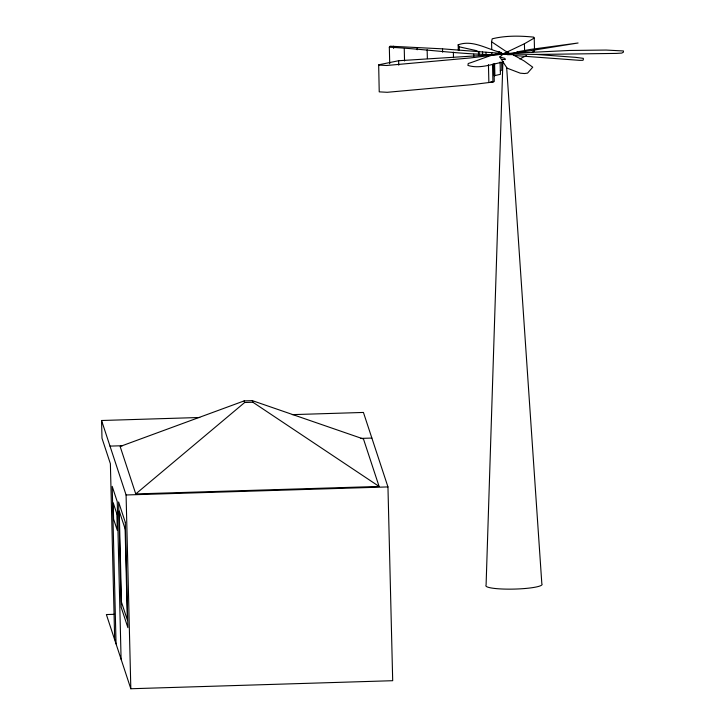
<?xml version="1.0" encoding="UTF-8"?>
<svg xmlns="http://www.w3.org/2000/svg" width="725" height="725" viewBox="0 0 725 725"><rect width="100%" height="100%" fill="white"/><g stroke="black" fill="none" stroke-linecap="round" stroke-linejoin="round"><path stroke-width="1.09" d="M502.905 61.77L486.085 585.193A28.121 4.06 -1.4 0 0 514.188 589.09A28.121 4.06 -1.4 0 0 541.838 583.806L506.657 67.352M491.74 49.255L491.559 41.769L492.193 38.815C505.697 35.489 519.943 35.733 533.7 37.129L534.225 38.062L534.533 50.895L531.86 52.445M493.834 63.655L494.269 81.517L492.937 82.043L471.313 84.716L387.25 92.293L379.229 91.858L378.667 64.815L398.641 60.728L505.651 53.994M389.733 63.827L389.325 47.207L390.123 46.192L442.522 48.847L505.642 53.741M503.25 53.949L512.403 54.348L524.211 61L532.739 67.189L527.582 73.107L524.42 73.542L520.251 73.171L507.002 68.114L499.851 56.94L503.25 53.949L504.627 54.022M135.756 493.933L244.669 402.502L252.889 402.248L379.103 486.448L363.479 439.006L252.363 400.644L244.144 400.898L120.133 446.482L135.756 493.933L379.103 486.448M534.225 38.062L524.42 43.745L503.413 53.759L505.479 53.269L503.413 53.759L505.742 53.84L502.987 54.185M526.513 55.544L519.762 58.952M458.309 50.279L458.173 44.823C472.818 39.395 487.418 49.472 501.419 52.59C489.919 55.2 479.461 59.912 468.196 63.537L467.942 65.422C479.578 69.129 491.958 64.144 503.431 61.942M500.323 70.724L501.845 70.035L501.664 62.404M492.284 55.245L504.292 54.031M504.953 53.668L508.832 52.336L505.778 51.258L491.559 41.769M494.033 64.625L494.305 75.708L500.404 74.331L500.105 61.997M488.224 55.753L470.661 57.918L386.588 65.495L378.577 65.06M504.935 53.659L569.352 50.469L606.109 50.061L623.437 50.968L623.437 52.164L621.823 53.07L616.531 53.405L536.473 54.457L505.488 53.931L507.554 54.683L512.747 54.593M490.916 81.735L493.154 81.59M114.686 639.749L110.381 463.719L101.989 438.244L101.563 420.5L199.765 417.482M292.32 414.637L363.433 412.443L387.957 486.919L392.696 680.702L130.826 688.75L106.385 614.555L114.287 614.311M109.992 446.111L122.407 445.73M360.579 438.407L371.871 438.063M101.563 420.5L126.087 494.976L387.957 486.919M493.788 54.656C458.889 54.176 424.179 48.992 389.325 47.207M513.726 55.463L579.565 60.347L583.036 60.284L583.326 59.468L583.308 58.335L575.487 57.338L536.473 54.457M501.972 59.414L505.343 59.613L504.908 58.426L499.851 56.94M458.173 44.823L459.17 46.817L476.307 50.614L478.427 51.62L478.509 54.892M534.008 49.962L534.533 50.895M252.363 400.644L252.889 402.248M244.144 400.898L244.669 402.502M524.42 43.745L524.628 52.3M507.518 51.801L507.573 53.94M499.208 51.557L499.262 53.741M494.586 63.537L494.885 75.726M492.502 64.181L492.937 82.043M491.795 52.653L491.849 54.828M488.442 64.679L488.877 82.55M486.013 52.245L486.085 55.517M482.533 51.937L482.614 55.209M478.971 51.412L479.053 54.683M473.706 54.23L473.76 56.45M459.17 46.817L459.251 50.088M453.361 52.182L453.497 57.719M442.522 48.847L442.603 52.173M427.143 49.726L427.36 58.589M417.165 47.569L417.219 49.78M404.251 48.783L404.55 60.973M398.641 60.728L398.75 65.187M393.566 46.192L393.621 48.412M126.087 494.976L130.826 688.75M121.093 659.224L117.251 501.7L112.194 486.357L116.045 643.882M517.17 51.892L515.484 52.988L505.243 53.976L508.95 54.139L578.088 42.992L530.555 49.418L517.17 51.892M125.316 522.381L118.601 501.99L121.175 607.269L127.89 627.66L125.316 522.381M125.117 528.869L119.244 511.034L121.465 602.122L127.346 619.957L125.117 528.869M116.879 513.952L113.191 502.769L113.589 519.091L117.278 530.283L116.879 513.952"/></g></svg>
